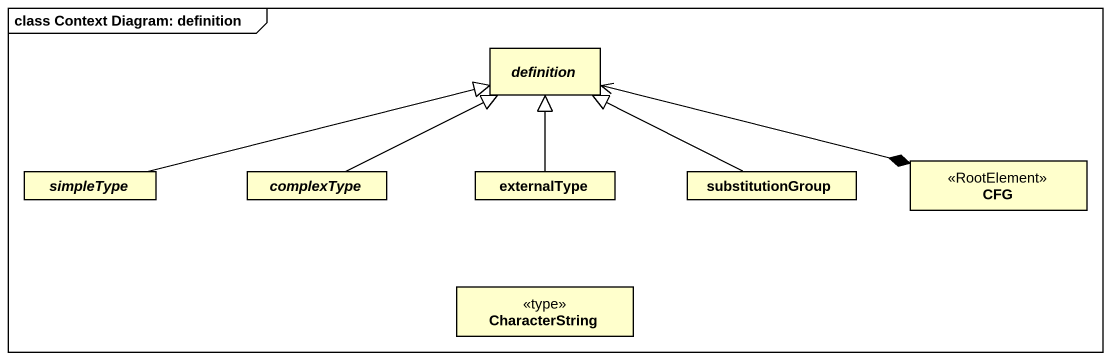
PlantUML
@startuml
mainframe class Context Diagram: definition
hide circle
hide empty members
abstract class definition
abstract class simpleType
abstract class complexType
class externalType
class substitutionGroup
class CFG <<RootElement>>
class CharacterString <<type>>
simpleType -right-|> definition
complexType -right-|> definition
externalType -up-|> definition
substitutionGroup -left-|> definition
CFG *-left-> definition
@enduml
